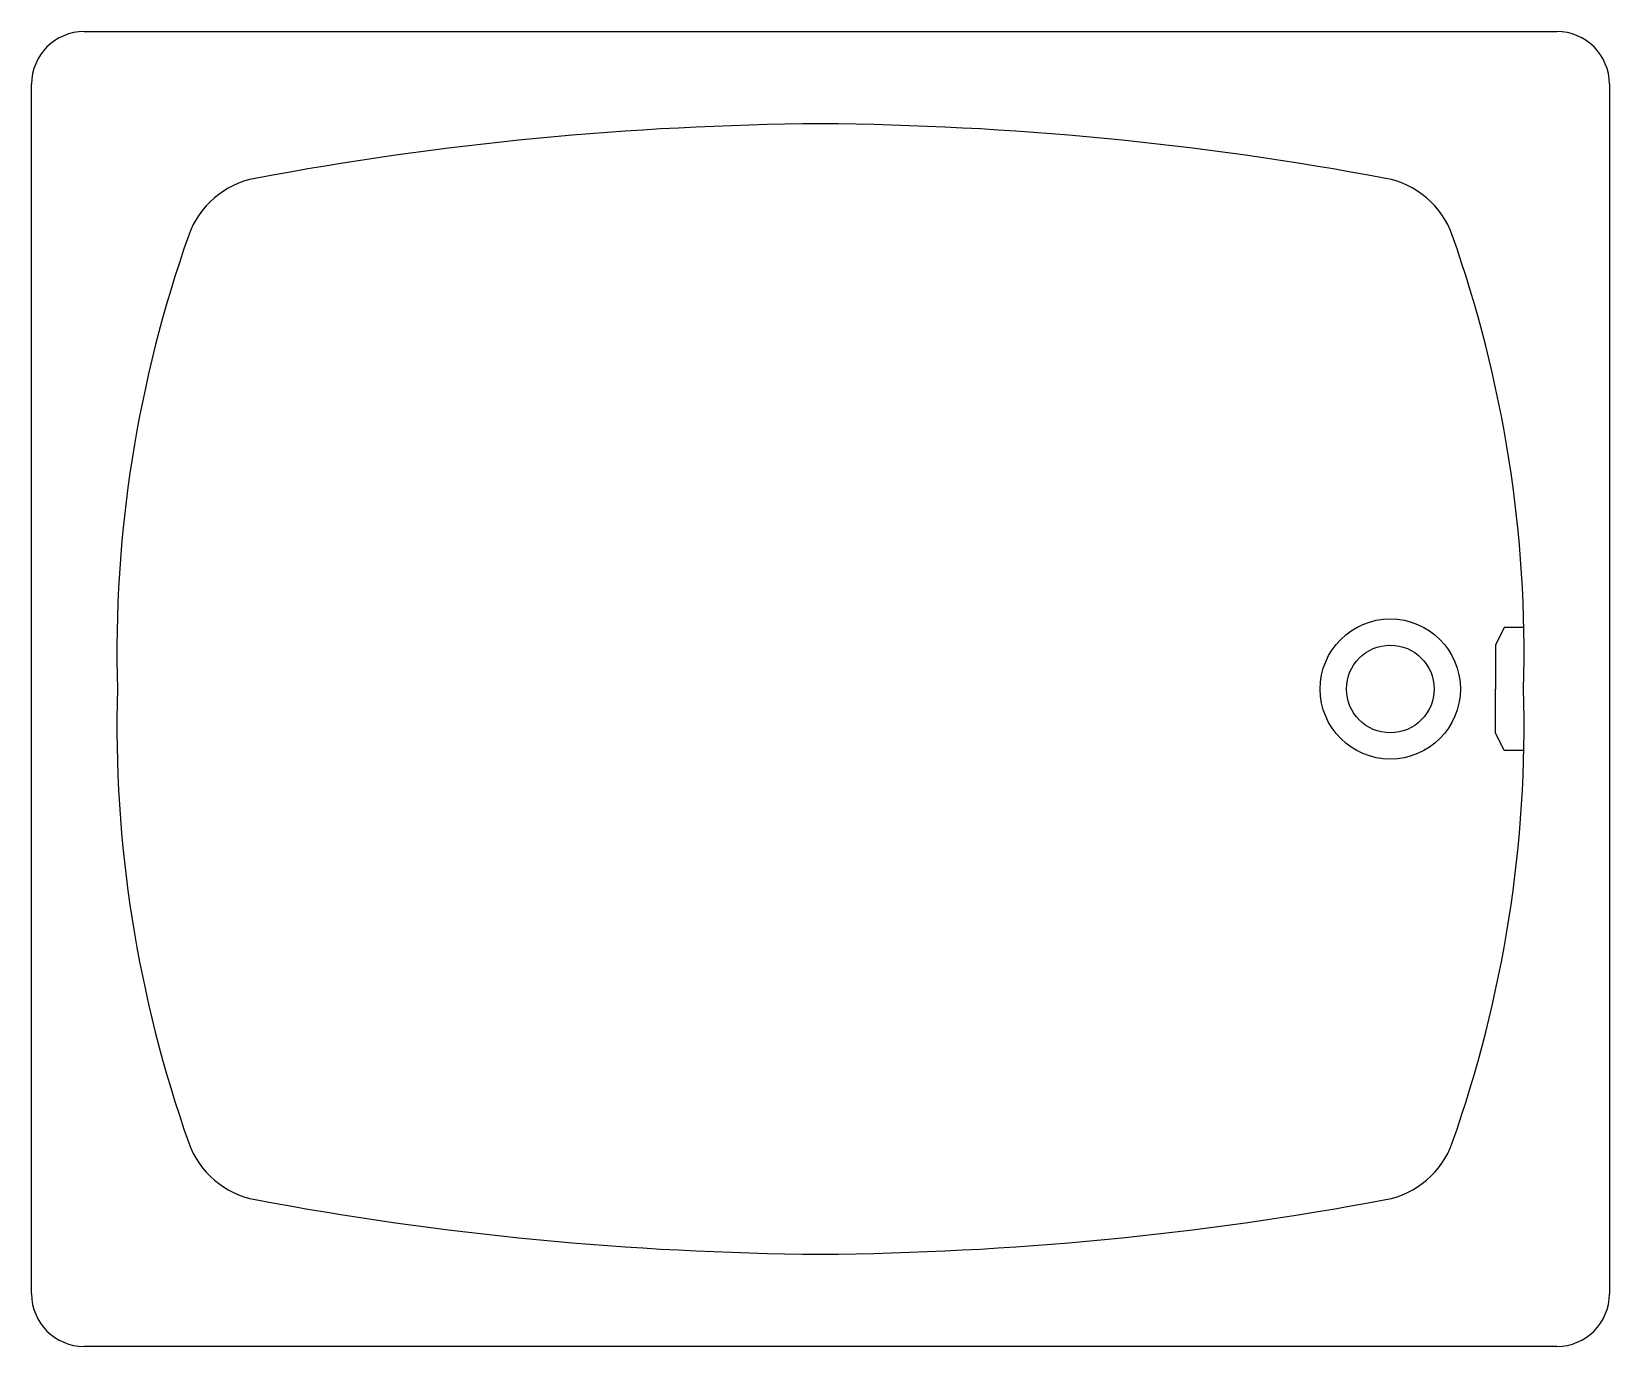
# Model space of a CAD drawing. Extents: x 0 to 90, y 0 to 75.
import ezdxf

# ---------------------------------------------------------------- set-up
doc = ezdxf.new("R2010")
doc.units = 0
doc.header["$LTSCALE"] = 5
doc.header["$MEASUREMENT"] = 0
doc.layers.get('0').update_dxf_attribs({"linetype": 'CONTINUOUS'})

msp = doc.modelspace()

# ---------------------------------------------------------------- linework, layer by layer
at = {"color": 0, "linetype": 'ByBlock'}
for p, q in [((3, 75), (87, 75)), ((0, 3), (0, 72)), ((90, 72), (90, 3)), ((84, 41.002), (83.5, 40)), ((85.118, 41.002), (84, 41.002)), ((83.5, 40), (83.5, 37.5)), ((83.5, 35), (83.5, 37.5)), ((84, 33.998), (83.5, 35)), ((85.118, 33.998), (84, 33.998)), ((87, 0), (3, 0))]:
    msp.add_line(p, q, dxfattribs=at)
for radius in [4, 2.5]:
    msp.add_circle((77.5, 37.5), radius, dxfattribs=at)
for centre, radius, start, end in [((3, 72), 3, 90, 180), ((87, 72), 3, 0, 90), ((46.356, -112.894), 182.638, 90.42555, 100.60058), ((43.644, -112.894), 182.638, 79.39942, 89.57445), ((13.678, 61.712), 5, 100.60058, 160.52767), ((76.322, 61.712), 5, 19.47233, 79.39942), ((76.5, 39.5), 71.633, 160.52767, 181.60226), ((13.5, 39.5), 71.633, 358.39774, 19.47233), ((76.5, 35.5), 71.633, 178.39774, 199.47233), ((13.5, 35.5), 71.633, 340.52767, 1.60226), ((13.678, 13.288), 5, 199.47233, 259.39942), ((76.322, 13.288), 5, 280.60058, 340.52767), ((46.356, 187.894), 182.638, 259.39942, 269.57445), ((43.644, 187.894), 182.638, 270.42555, 280.60058), ((3, 3), 3, 180, 270), ((87, 3), 3, 270, 0)]:
    msp.add_arc(centre, radius, start, end, dxfattribs=at)

doc.saveas('drawing.dxf')
